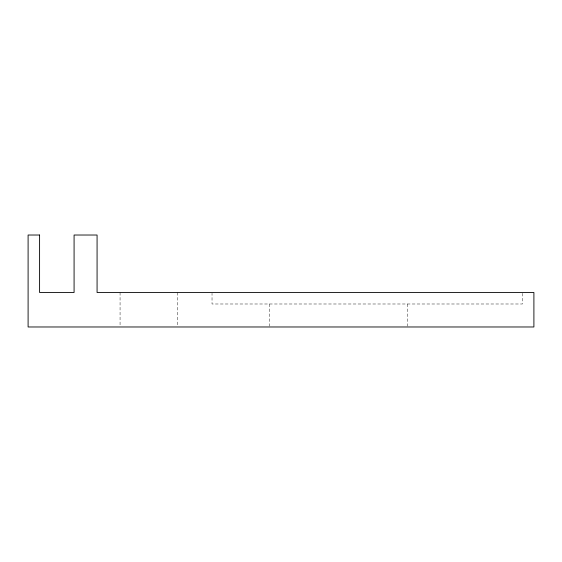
<?xml version="1.0" encoding="UTF-8"?>
<svg xmlns="http://www.w3.org/2000/svg" width="562" height="562" viewBox="0 0 562 562"><rect width="100%" height="100%" fill="white"/><g stroke="black" fill="none" stroke-linecap="round" stroke-linejoin="round"><path stroke-width="0.42" stroke-dasharray="2.81 2.11" d="M522.407 293.315L522.407 303.993L212.029 303.993L212.029 293.315M407.45 303.993L407.45 326.129M269.507 303.993L269.507 326.129M177.543 292.493L177.543 326.122M120.064 292.493L120.064 326.122"/><path stroke-width="0.84" d="M39.593 235.021L28.1 235.021L28.1 326.979L533.9 326.979L533.9 292.493L97.071 292.493L97.071 235.021L74.079 235.021L74.079 292.493L39.593 292.493L39.593 235.021"/></g></svg>
